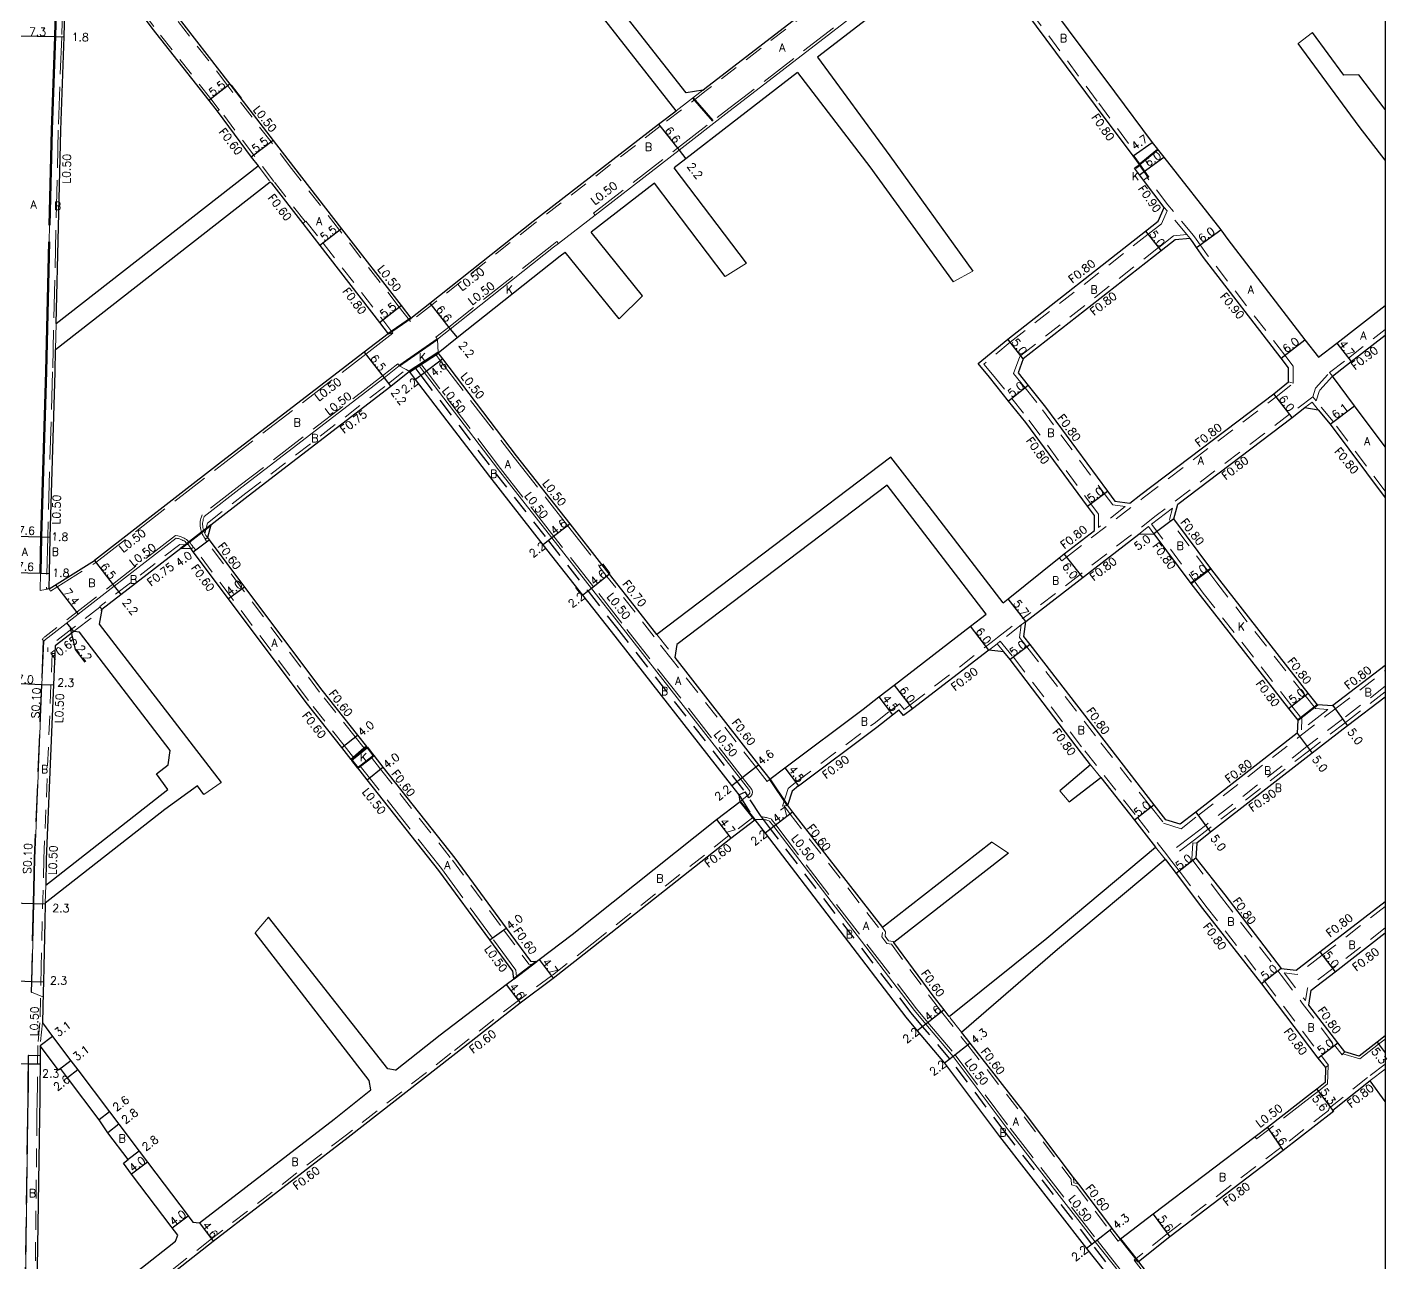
# Model space of a CAD drawing. Header units: metres. Extents: x -11200 to -10400, y -111600 to -111000.
# Drawn here: x -10671.6 to -10399.7, y -111387.7 to -111140.6 of the extents above; entities that cross this region are included whole.
import ezdxf

# ---------------------------------------------------------------- set-up
doc = ezdxf.new("R2010")
doc.units = ezdxf.units.M
doc.header["$LTSCALE"] = 2.5
for name, pattern in [('22320', [2.5, 1.5, -1]), ('22330', [4, 3, -1]), ('51070', [2.5, 1.5, -1])]:
    doc.linetypes.add(name, pattern=pattern)
for name, color, linetype, lineweight in [('2101000', 177, 'Continuous', 30), ('2102000', 191, 'Continuous', 30), ('2102001', 191, 'Continuous', 9), ('2203000', 5, 'Continuous', 50), ('2213000', 6, 'Continuous', 9), ('2227000', 3, 'Continuous', 50), ('2232000', 4, '22320', 9), ('2233000', 62, '22330', 9), ('6165200', 3, 'Continuous', 30), ('9201100', 215, 'Continuous', 30), ('9202200', 155, 'Continuous', 60), ('9203500', 155, 'Continuous', 30)]:
    doc.layers.add(name, color=color, linetype=linetype, lineweight=lineweight)
for name, color, linetype in [('2233300', 63, '22330'), ('5107000', 24, '51070'), ('9201500', 222, 'Continuous'), ('9201600', 215, 'Continuous'), ('9202100', 82, 'Continuous'), ('9301100', 77, 'Continuous'), ('999', 7, 'Continuous')]:
    doc.layers.add(name, color=color, linetype=linetype)
doc.styles.add('Dm_Anotation', font='txt.shx', dxfattribs={"bigfont": 'pscdm.shx'})

msp = doc.modelspace()

# ---------------------------------------------------------------- linework, layer by layer
at = {"layer": '2101000'}
for points in [[(-10536.49, -111153.17), (-10536.09, -111152.87), (-10500.38, -111125.31), (-10492.42, -111119.13), (-10488.81, -111116.32), (-10490.38, -111114.27), (-10496.2, -111106.41), (-10505.73, -111094.02), (-10510.69, -111087.57), (-10520.31, -111074.76), (-10521.36, -111073.53), (-10523.85, -111070.21), (-10535.19, -111055.81), (-10539.47, -111050.53), (-10554.75, -111030.84), (-10555.65, -111029.67), (-10557.99, -111029.17), (-10560.34, -111030.4), (-10588.5, -111044.85), (-10589.24, -111045.26)], [(-10421.92, -111076.3), (-10435.5, -111086.65), (-10457.4, -111103.04), (-10474.16, -111116.08), (-10479.43, -111120.18), (-10476.98, -111123.32), (-10467.91, -111134.94), (-10454.13, -111153.49), (-10446.6, -111163.61), (-10444.26, -111166.59), (-10432.86, -111181.13), (-10431.5, -111183.04), (-10416.04, -111203.08), (-10413.35, -111206.57), (-10409.7, -111203.74), (-10400, -111196.2)], [(-10663.71, -111108.63), (-10656.34, -111118.53), (-10642.29, -111137.41), (-10631.05, -111151.98), (-10622.4, -111163.21), (-10618.31, -111168.51), (-10608.7, -111180.88), (-10596.77, -111196.24), (-10594.83, -111198.74), (-10591.06, -111195.76), (-10570.37, -111179.38), (-10545.32, -111160), (-10541.78, -111157.27)], [(-10663.52, -111118.09), (-10660.76, -111121.81), (-10646.65, -111140.76), (-10635.25, -111155.22), (-10633.61, -111157.4), (-10626.75, -111166.56), (-10625.4, -111168.32)], [(-10665.77, -111199.86), (-10664.85, -111161.2), (-10664.17, -111142.49), (-10663.69, -111124.53)], [(-10494.78, -111132.11), (-10513.51, -111146.56)], [(-10476.42, -111255.67), (-10475.37, -111254.9), (-10465.18, -111246.69), (-10464.21, -111245.91), (-10458.15, -111241.22), (-10458.16, -111238.22), (-10459.54, -111236.34), (-10471.89, -111219.63), (-10475.32, -111215.33), (-10479.12, -111210.56), (-10481.41, -111207.82), (-10475.48, -111202.95), (-10447.92, -111181.35), (-10445.41, -111179.39), (-10444.21, -111176.64), (-10448.34, -111171.14), (-10449.11, -111170.12), (-10450.11, -111168.79), (-10449.14, -111168.04), (-10450.43, -111166.33), (-10457.93, -111156.26), (-10471.65, -111137.79)], [(-10517.52, -111149.65), (-10530.71, -111159.83), (-10539.86, -111166.9), (-10542.16, -111168.68)], [(-10622.95, -111171.49), (-10622.73, -111171.78), (-10616.48, -111179.83), (-10613.04, -111184.25), (-10601.11, -111199.61), (-10599.36, -111201.87), (-10604.17, -111205.56), (-10632.71, -111227.48), (-10658.13, -111247.21)], [(-10546.12, -111171.74), (-10558.81, -111181.56)], [(-10545.64, -111262.03), (-10549.47, -111257.13), (-10555.1, -111249.97), (-10556.63, -111248.01), (-10563.02, -111239.86), (-10573.7, -111226.26), (-10588.48, -111206.89), (-10589.41, -111205.67), (-10585.59, -111202.65), (-10564.98, -111186.33), (-10563.99, -111185.57)], [(-10400, -111224.52), (-10406.15, -111216.28), (-10410.57, -111210.36), (-10406.82, -111207.45), (-10400, -111202.15)], [(-10667.13, -111249.82), (-10666.97, -111242.55), (-10665.99, -111209.53), (-10665.89, -111205.03)], [(-10441.5, -111235.98), (-10418.63, -111218.61), (-10416.04, -111216.65), (-10413.38, -111217.07), (-10411.04, -111219.93), (-10400, -111234.72)], [(-10400, -111268.22), (-10410.45, -111276.23), (-10410.55, -111276.31), (-10413.54, -111276.07), (-10415.38, -111273.72), (-10433.06, -111251.18), (-10434.85, -111248.8), (-10442.28, -111238.88), (-10441.5, -111235.98)], [(-10597.94, -111349.16), (-10589, -111342.04), (-10575.77, -111331.99), (-10574.27, -111330.85), (-10574.43, -111329.36), (-10579.03, -111323.09), (-10589.23, -111309.19), (-10603.57, -111291.05), (-10605.43, -111288.69), (-10606.67, -111287.12), (-10606.77, -111287), (-10608.66, -111284.62), (-10615.79, -111275.6), (-10631.28, -111254.92), (-10638.36, -111245.48), (-10638.8, -111244.91), (-10640.82, -111244.79), (-10656.61, -111257.04)], [(-10667.19, -111252.91), (-10658.13, -111247.21)], [(-10667.19, -111252.91), (-10667.13, -111249.82)], [(-10542.03, -111266.65), (-10525.31, -111288.05), (-10523.04, -111290.96), (-10520.03, -111288.69), (-10504.41, -111276.94), (-10501.26, -111274.51), (-10498.18, -111272.13), (-10482.94, -111260.37), (-10479.78, -111257.93)], [(-10662.26, -111261.43), (-10665.99, -111264.31)], [(-10665.99, -111264.31), (-10666.31, -111272.1), (-10667.75, -111306.92), (-10667.87, -111312.13)], [(-10458.91, -111288.05), (-10460.71, -111285.78), (-10474.98, -111267.05), (-10476.29, -111265.47), (-10479.27, -111265.12), (-10494.51, -111276.88), (-10496.32, -111278.24), (-10497.25, -111277.1)], [(-10400, -111274.52), (-10407.52, -111280.28), (-10414.61, -111285.77), (-10434.91, -111301.57), (-10437.7, -111303.72), (-10437.86, -111306.72), (-10432.1, -111314.11), (-10420.79, -111328.8), (-10417.81, -111329.16), (-10413.07, -111325.49), (-10400, -111315.38)], [(-10517.32, -111292.29), (-10501.68, -111280.52), (-10498.51, -111278.07), (-10497.25, -111277.1)], [(-10456.88, -111290.62), (-10450.11, -111299.16), (-10445.91, -111304.53)], [(-10517.32, -111292.29), (-10518.61, -111293.33), (-10519.54, -111296.18), (-10518.53, -111297.56), (-10500.56, -111320.6)], [(-10531.71, -111546.26), (-10541.3, -111533.8), (-10555.11, -111515.85), (-10577.74, -111486.09), (-10582.93, -111479.42), (-10605.75, -111450.57), (-10648.79, -111394.68), (-10634.35, -111383.34), (-10607.35, -111362.53), (-10586.45, -111346.22), (-10572.99, -111335.66), (-10566.36, -111330.74), (-10558.3, -111324.41), (-10530.86, -111302.72), (-10526.07, -111299.07), (-10524.01, -111301.75), (-10495.86, -111338.53), (-10493.57, -111341.29), (-10488.13, -111347.74), (-10477.13, -111362.4), (-10459.71, -111384.8), (-10453.07, -111393.22), (-10445.96, -111402.22)], [(-10444.02, -111306.96), (-10443.76, -111307.29), (-10441.81, -111309.79), (-10436.51, -111316.8), (-10424.75, -111331.85), (-10413.46, -111346.72), (-10411.95, -111348.63), (-10412.01, -111351.63), (-10413.67, -111352.92), (-10414.75, -111353.76), (-10423.54, -111360.6), (-10426.01, -111362.48), (-10446.38, -111377.96), (-10452.91, -111382.93), (-10454.61, -111380.77), (-10454.68, -111380.69), (-10461.3, -111371.91), (-10462.31, -111370.58), (-10471.71, -111358.13), (-10483, -111343.74), (-10484.73, -111341.54)], [(-10667.96, -111315.74), (-10668.05, -111319.46), (-10668.26, -111328.49), (-10668.34, -111331.53), (-10668.38, -111333.5), (-10668.53, -111339.7)], [(-10400, -111342.29), (-10401.63, -111343.56), (-10405.18, -111346.32), (-10408.06, -111345.48), (-10409.5, -111343.67), (-10415.27, -111336.12), (-10414.82, -111333.16), (-10410.01, -111329.45), (-10400, -111321.7)], [(-10487.21, -111338.38), (-10488.22, -111337.09), (-10490.43, -111334.27), (-10498.25, -111323.61)], [(-10668.53, -111339.7), (-10666.5, -111342.38)], [(-10666.5, -111342.38), (-10662.83, -111347.24), (-10661.45, -111349.07), (-10655.08, -111357.49), (-10653.23, -111359.95), (-10649.15, -111365.34), (-10647.51, -111367.51), (-10639.4, -111378.24), (-10638.42, -111379.54), (-10637.13, -111379.67), (-10637.13, -111379.68), (-10610.19, -111358.91), (-10602.84, -111353.06)], [(-10651.67, -111390.97), (-10643.52, -111384.62), (-10641.91, -111383.36), (-10641.47, -111382.14), (-10642.14, -111381.25), (-10642.59, -111380.66), (-10642.77, -111380.42), (-10650.71, -111369.92), (-10652.34, -111367.76), (-10651.38, -111367.03), (-10655.46, -111361.64), (-10657.16, -111359.06), (-10663.52, -111350.64), (-10664.9, -111348.81), (-10665.3, -111349.11), (-10668.97, -111344.25), (-10668.98, -111346.2), (-10668.99, -111347.94), (-10669.02, -111352.46), (-10669.05, -111354.84), (-10669.11, -111358.55), (-10669.62, -111392.96)], [(-10403.03, -111351.27), (-10410.5, -111357.17), (-10410.32, -111357.41), (-10410.6, -111357.63), (-10420.39, -111365.23), (-10443.09, -111382.49), (-10449.34, -111387.45), (-10447.97, -111389.19), (-10425.72, -111417.38), (-10416.74, -111429.01), (-10414.88, -111431.41), (-10412.35, -111429.46), (-10411.95, -111429.15), (-10404.96, -111438.3), (-10400.3, -111444.4), (-10400, -111444.79)]]:
    msp.add_lwpolyline(points, dxfattribs=at)
for points in [[(-10451.08, -111235.76), (-10448.87, -111234.05), (-10422.3, -111213.87), (-10419.31, -111211.47), (-10419.31, -111208.67), (-10420.8, -111206.74), (-10436.33, -111186.6), (-10437.75, -111184.61), (-10438.57, -111183.46), (-10439.03, -111182.8), (-10442.02, -111183.08), (-10444.83, -111185.29), (-10472.4, -111206.88), (-10473.41, -111209.71), (-10471.41, -111212.22), (-10467.92, -111216.59), (-10455.52, -111233.37), (-10454.05, -111235.36)], [(-10569.74, -111327.41), (-10569.2, -111327), (-10562.59, -111321.98), (-10533.74, -111299), (-10529.01, -111295.44), (-10529.21, -111294.11), (-10530.67, -111292.24), (-10554.73, -111261.44), (-10560.45, -111254.16), (-10568.37, -111244.06), (-10579.08, -111230.42), (-10593.89, -111211.01), (-10595.09, -111209.44), (-10598.86, -111212.45), (-10627.37, -111234.35), (-10634.86, -111240.17), (-10635.49, -111242.65), (-10635.16, -111243.08), (-10628.08, -111252.53), (-10612.62, -111273.15), (-10605.52, -111282.14), (-10603.73, -111284.4), (-10603.53, -111284.64), (-10602.27, -111286.24), (-10600.43, -111288.56), (-10586.05, -111306.76), (-10575.81, -111320.73), (-10570.94, -111327.36)], [(-10449.28, -111241.95), (-10446.28, -111241.88), (-10438.85, -111251.8), (-10437.03, -111254.22), (-10419.31, -111276.81), (-10417.47, -111279.16), (-10417.58, -111281.75), (-10437.86, -111297.52), (-10440.99, -111299.96), (-10443.85, -111299.05), (-10446.18, -111296.06), (-10456.23, -111283.18), (-10471.02, -111264), (-10472.26, -111262.39), (-10471.88, -111259.41)]]:
    msp.add_lwpolyline(points, close=True, dxfattribs=at)
at = {"layer": '2102000'}
for points in [[(-10536.49, -111153.17), (-10539.82, -111153.68), (-10564.58, -111122.08)], [(-10541.78, -111157.27), (-10567.65, -111124.26)], [(-10400, -111157.03), (-10405.27, -111150.12), (-10408.28, -111150.14), (-10414.51, -111141.65)], [(-10400, -111167.19), (-10405.24, -111160.44), (-10417.43, -111143.83)], [(-10513.51, -111146.56), (-10499.07, -111166.31), (-10482.45, -111189.36)], [(-10517.52, -111149.65), (-10503.03, -111168.47), (-10486.42, -111191.51)], [(-10665.77, -111199.86), (-10625.4, -111168.32)], [(-10527.71, -111187.78), (-10542.16, -111168.68)], [(-10665.89, -111205.03), (-10622.95, -111171.49)], [(-10531.97, -111190.44), (-10546.12, -111171.74)], [(-10548.52, -111194.28), (-10558.81, -111181.56)], [(-10553.2, -111198.92), (-10563.99, -111185.57)], [(-10476.42, -111255.67), (-10491.22, -111236.45), (-10498.87, -111226.57), (-10545.64, -111262.03)], [(-10479.78, -111257.93), (-10494.43, -111238.83), (-10499.61, -111232.15), (-10541.64, -111264.01), (-10542.03, -111266.65)], [(-10656.61, -111257.04), (-10657.19, -111259.96), (-10632.81, -111291.62)], [(-10643.46, -111293.01), (-10645.72, -111289.89), (-10643.36, -111288.09), (-10642.95, -111285.22), (-10661.08, -111261.52), (-10662.26, -111261.43)], [(-10458.91, -111288.05), (-10465.08, -111293.26)], [(-10463.2, -111295.48), (-10456.88, -111290.62)], [(-10667.87, -111312.13), (-10643.46, -111293.01)], [(-10636.24, -111294), (-10637.54, -111292.3), (-10644.02, -111297)], [(-10644.02, -111297), (-10667.96, -111315.74)], [(-10478.67, -111303.53), (-10500.56, -111320.6)], [(-10487.21, -111338.38), (-10467.65, -111322.76), (-10445.91, -111304.53)], [(-10475.36, -111305.74), (-10498.25, -111323.61)], [(-10484.73, -111341.54), (-10465.51, -111324.97), (-10444.02, -111306.96)], [(-10597.94, -111349.16), (-10599.47, -111348.84), (-10623.32, -111318.57)], [(-10602.84, -111353.06), (-10603.2, -111351.22), (-10626, -111321.69)], [(-10400, -111355.39), (-10403.03, -111351.27)]]:
    msp.add_lwpolyline(points, dxfattribs=at)
at = {"layer": '2102001'}
for points in [[(-10414.51, -111141.65), (-10417.43, -111143.83)], [(-10531.97, -111190.44), (-10527.71, -111187.78)], [(-10486.42, -111191.51), (-10482.45, -111189.36)], [(-10553.2, -111198.92), (-10548.52, -111194.28)], [(-10636.24, -111294), (-10632.81, -111291.62)], [(-10463.2, -111295.48), (-10465.08, -111293.26)], [(-10475.36, -111305.74), (-10478.67, -111303.53)], [(-10626, -111321.69), (-10623.32, -111318.57)]]:
    msp.add_lwpolyline(points, dxfattribs=at)
at = {"layer": '2203000'}
for points in [[(-10603.53, -111284.64), (-10602.29, -111286.21)], [(-10606.67, -111287.12), (-10605.43, -111288.69)]]:
    msp.add_lwpolyline(points, dxfattribs=at)
at = {"layer": '2213000'}
for points in [[(-10589.41, -111205.67), (-10589.54, -111202.97), (-10586.96, -111200.93), (-10566.33, -111184.59), (-10565.34, -111183.83), (-10558, -111178.16), (-10541.21, -111165.16), (-10531.83, -111157.91), (-10496.25, -111130.47)], [(-10667.1, -111180.17), (-10667.18, -111183.51)], [(-10529.01, -111295.44), (-10527.25, -111294.01), (-10527.08, -111293.77), (-10527.05, -111293.5), (-10527.12, -111293.21), (-10528.94, -111290.89), (-10553.04, -111260.04), (-10558.71, -111252.81), (-10566.64, -111242.7), (-10577.32, -111229.1), (-10592.14, -111209.68), (-10593.34, -111208.1), (-10594.06, -111208.65), (-10595.09, -111209.44), (-10595.8, -111209.04), (-10597.17, -111208.28), (-10600.2, -111210.71), (-10628.67, -111232.57), (-10636.16, -111238.39), (-10636.26, -111238.66), (-10636.35, -111238.93), (-10636.41, -111239.21), (-10636.45, -111239.49), (-10636.48, -111239.77), (-10636.48, -111240.05), (-10636.46, -111240.34), (-10636.43, -111240.62), (-10636.38, -111240.9), (-10636.3, -111241.17), (-10636.21, -111241.44), (-10636.05, -111241.8), (-10635.97, -111241.95), (-10635.83, -111242.2), (-10635.66, -111242.43), (-10635.49, -111242.65)], [(-10638.8, -111244.91), (-10638.91, -111244.69), (-10639.03, -111244.49), (-10639.17, -111244.29), (-10639.3, -111244.12), (-10639.47, -111243.92), (-10639.64, -111243.76), (-10639.83, -111243.6), (-10640.01, -111243.45), (-10640.21, -111243.32), (-10640.42, -111243.19), (-10640.63, -111243.09), (-10640.85, -111242.99), (-10641.08, -111242.91), (-10641.31, -111242.84), (-10641.54, -111242.79), (-10641.78, -111242.75), (-10654.15, -111252.34), (-10667.4, -111262.63)], [(-10668.93, -111249.77), (-10669, -111253.22)], [(-10668.25, -111263.34), (-10668.61, -111272), (-10670.05, -111306.84), (-10670.19, -111312.83), (-10670.26, -111315.79), (-10670.64, -111331.48), (-10670.69, -111333.57), (-10668.41, -111334.49)], [(-10667.4, -111262.63), (-10667.51, -111262.71), (-10667.62, -111262.79), (-10667.73, -111262.88), (-10667.83, -111262.96), (-10667.93, -111263.05), (-10668.04, -111263.14), (-10668.14, -111263.23), (-10668.24, -111263.32), (-10668.25, -111263.34)], [(-10451.34, -111391.85), (-10457.99, -111383.44), (-10475.4, -111361.04), (-10486.4, -111346.38), (-10491.84, -111339.93), (-10494.12, -111337.19), (-10522.26, -111300.41), (-10523.1, -111299.32), (-10523.28, -111299.26), (-10523.46, -111299.2), (-10523.64, -111299.15), (-10523.82, -111299.11), (-10524.01, -111299.07), (-10524.19, -111299.04), (-10524.38, -111299.02), (-10524.57, -111299), (-10524.75, -111298.98), (-10524.94, -111298.98), (-10525.13, -111298.98), (-10525.32, -111298.98), (-10525.51, -111299), (-10525.69, -111299.01), (-10525.88, -111299.04), (-10526.07, -111299.07)], [(-10671.92, -111392.89), (-10671.41, -111358.52), (-10671.35, -111354.8), (-10671.32, -111352.44), (-10671.29, -111347.93), (-10671.28, -111346.19), (-10668.98, -111346.2)]]:
    msp.add_lwpolyline(points, dxfattribs=at)
at = {"layer": '2213000', "flags": 128}
msp.add_lwpolyline([(-10667.19, -111252.91), (-10669, -111253.22)], dxfattribs=at)
at = {"layer": '2227000'}
for points in [[(-10665.49, -111124.52), (-10665.97, -111142.46), (-10666.65, -111161.12), (-10667.1, -111180.17)], [(-10667.18, -111183.51), (-10667.79, -111209.44), (-10668.77, -111242.51), (-10668.93, -111249.77)]]:
    msp.add_lwpolyline(points, dxfattribs=at)
at = {"layer": '2232000'}
for points in [[(-10633.21, -111157.1), (-10634.85, -111154.91), (-10646.25, -111140.46), (-10660.35, -111121.51), (-10663.12, -111117.79)], [(-10483.15, -111123.06), (-10482.51, -111122.57), (-10480.07, -111125.69), (-10471.01, -111137.3), (-10457.28, -111155.79), (-10449.78, -111165.87), (-10450.43, -111166.33)], [(-10500.07, -111125.71), (-10535.79, -111153.26), (-10545.01, -111160.4), (-10570.06, -111179.77), (-10590.75, -111196.15), (-10594.91, -111199.44), (-10597.16, -111196.54), (-10609.09, -111181.19), (-10618.7, -111168.82), (-10622.79, -111163.51), (-10631.45, -111152.28), (-10642.69, -111137.72)], [(-10616, -111179.46), (-10622.25, -111171.41), (-10626.27, -111166.2), (-10633.13, -111157.04), (-10633.21, -111157.1), (-10633.61, -111157.4)], [(-10625.4, -111168.32), (-10622.95, -111171.49)], [(-10465.18, -111246.69), (-10464.68, -111247.31), (-10463.72, -111246.53), (-10448.38, -111234.68), (-10421.81, -111214.5), (-10418.41, -111211.77), (-10418.41, -111208.36), (-10420.08, -111206.19), (-10435.61, -111186.07), (-10437.01, -111184.09), (-10437.83, -111182.94), (-10438.32, -111182.25), (-10443.5, -111176.08), (-10447.6, -111170.64), (-10448.34, -111171.14)], [(-10443.63, -111177.32), (-10444.76, -111179.89), (-10447.43, -111181.98), (-10474.98, -111203.57), (-10480.28, -111207.93), (-10478.5, -111210.05), (-10474.69, -111214.83), (-10471.25, -111219.15), (-10458.9, -111235.87), (-10457.36, -111237.95), (-10457.35, -111240.6)], [(-10439.03, -111182.8), (-10439.66, -111182.06), (-10443.63, -111177.32), (-10444.21, -111176.64)], [(-10616.48, -111179.83), (-10616, -111179.46), (-10615.84, -111179.34), (-10612.41, -111183.76), (-10600.48, -111199.12), (-10598.42, -111201.78), (-10599.36, -111201.87)], [(-10439.66, -111182.06), (-10442.33, -111182.31), (-10445.33, -111184.66), (-10473.07, -111206.4), (-10474.31, -111209.86), (-10472.03, -111212.71), (-10468.56, -111217.08), (-10456.17, -111233.85), (-10454.5, -111236.11), (-10451.97, -111236.45)], [(-10414.49, -111214.47), (-10413.96, -111212.79), (-10411.12, -111209.65), (-10407.37, -111206.74), (-10400, -111201.01)], [(-10603.73, -111284.4), (-10604.2, -111284.77), (-10605.99, -111282.51), (-10613.09, -111273.52), (-10628.56, -111252.89), (-10635.64, -111243.44), (-10635.97, -111243.01), (-10635.89, -111242.95), (-10635.49, -111242.65), (-10635.66, -111242.43), (-10635.83, -111242.2), (-10635.97, -111241.95), (-10636.05, -111241.8), (-10635.53, -111239.73), (-10627.83, -111233.76), (-10599.32, -111211.86), (-10595.8, -111209.04), (-10595.09, -111209.44)], [(-10411.12, -111209.65), (-10410.57, -111210.36), (-10413.16, -111213.25), (-10413.81, -111215.3)], [(-10419.31, -111211.47), (-10418.41, -111211.77)], [(-10400, -111233.38), (-10410.41, -111219.44), (-10413.81, -111215.3), (-10414.49, -111214.47), (-10419.11, -111217.97), (-10445.79, -111238.24), (-10460.99, -111249.99), (-10472.37, -111258.78)], [(-10413.38, -111217.07), (-10414.62, -111215.57), (-10416.04, -111216.65)], [(-10451.97, -111236.45), (-10457.35, -111240.6)], [(-10442.54, -111236.77), (-10445.31, -111238.88), (-10446.71, -111239.96)], [(-10411.5, -111277.03), (-10413.96, -111276.84), (-10416.01, -111274.22), (-10433.7, -111251.67), (-10435.49, -111249.28), (-10443.15, -111239.05), (-10442.54, -111236.77)], [(-10447.35, -111240.45), (-10449.28, -111241.95)], [(-10447.35, -111240.45), (-10446.28, -111241.88)], [(-10446.71, -111239.96), (-10438.21, -111251.32), (-10436.4, -111253.74), (-10418.68, -111276.32), (-10416.66, -111278.89), (-10416.75, -111281.11)], [(-10606.77, -111287), (-10606.3, -111286.63), (-10608.18, -111284.24), (-10615.31, -111275.23), (-10630.8, -111254.56), (-10637.88, -111245.12), (-10638.29, -111244.58), (-10638.37, -111244.64), (-10638.8, -111244.91), (-10638.91, -111244.69), (-10639.03, -111244.49), (-10639.17, -111244.29), (-10639.3, -111244.12), (-10641.05, -111244.02), (-10657.07, -111256.44)], [(-10523.04, -111290.96), (-10523.6, -111291.39), (-10525.92, -111288.41), (-10542.59, -111267.08), (-10546.19, -111262.46), (-10550.02, -111257.56), (-10555.65, -111250.4), (-10557.18, -111248.44), (-10557.1, -111248.38), (-10556.63, -111248.01)], [(-10657.01, -111256.52), (-10662.16, -111260.53), (-10662.66, -111260.91), (-10667.45, -111264.62), (-10667.47, -111265.46)], [(-10662.26, -111261.43), (-10661.76, -111261.04), (-10656.61, -111257.04)], [(-10497.11, -111275.86), (-10496.17, -111277.01), (-10495.06, -111276.17), (-10478.78, -111263.61), (-10478.18, -111263.14), (-10477.55, -111262.65), (-10472.43, -111258.7), (-10472.37, -111258.78), (-10471.88, -111259.41), (-10472.78, -111260.11), (-10477, -111263.37), (-10477.63, -111263.86), (-10478.23, -111264.32), (-10479.27, -111265.12)], [(-10545.64, -111262.03), (-10542.03, -111266.65)], [(-10472.78, -111260.11), (-10473.1, -111262.62), (-10471.65, -111264.49), (-10456.87, -111283.67), (-10446.81, -111296.56), (-10444.32, -111299.74), (-10440.83, -111300.85), (-10437.36, -111298.15), (-10417.09, -111282.38), (-10411.94, -111278.38), (-10410.06, -111276.94), (-10400, -111269.23)], [(-10477.63, -111263.86), (-10476.29, -111265.47)], [(-10477, -111263.37), (-10474.35, -111266.56), (-10460.08, -111285.29), (-10449.48, -111298.66), (-10443.67, -111306.1), (-10443.12, -111306.81), (-10441.17, -111309.3), (-10435.87, -111316.32), (-10424.11, -111331.36), (-10412.83, -111346.23), (-10411.32, -111348.13), (-10411.44, -111348.22), (-10411.95, -111348.63)], [(-10666.05, -111265.82), (-10666.55, -111265.8), (-10666.81, -111272.07), (-10668.25, -111306.9), (-10668.55, -111319.45), (-10668.76, -111328.47), (-10669.03, -111339.67)], [(-10400, -111272.37), (-10408.56, -111278.94), (-10415.65, -111284.43), (-10435.96, -111300.22), (-10438.72, -111302.36), (-10443.67, -111306.1)], [(-10400, -111273.51), (-10408.01, -111279.65), (-10415.1, -111285.14), (-10435.4, -111300.93), (-10438.17, -111303.07), (-10443.12, -111306.81)], [(-10519.54, -111296.18), (-10520.2, -111296.29), (-10520.53, -111296.34), (-10519.38, -111292.8), (-10517.88, -111291.58), (-10502.22, -111279.8), (-10499.06, -111277.36), (-10497.11, -111275.86)], [(-10411.5, -111277.03), (-10412.43, -111277.75), (-10416.75, -111281.11)], [(-10602.27, -111286.24), (-10602.74, -111286.61), (-10600.91, -111288.94), (-10586.53, -111307.12), (-10576.29, -111321.08), (-10571.25, -111327.95), (-10570.49, -111327.98), (-10569.74, -111327.41)], [(-10458.91, -111288.05), (-10456.88, -111290.62)], [(-10520.2, -111296.29), (-10519.01, -111297.92), (-10500.53, -111321.62), (-10500.63, -111322.48), (-10499.67, -111323.8), (-10498.73, -111323.97), (-10490.91, -111334.64), (-10488.7, -111337.46), (-10483.48, -111344.11), (-10472.19, -111358.5), (-10462.79, -111370.94), (-10462.72, -111372.09), (-10461.74, -111372.32), (-10455.16, -111381.05), (-10455.09, -111381.14), (-10453.38, -111383.3), (-10452.91, -111382.93)], [(-10526.07, -111299.07), (-10526.43, -111298.59), (-10531.23, -111302.24), (-10558.67, -111323.94), (-10566.72, -111330.27), (-10573.35, -111335.18), (-10586.82, -111345.75), (-10607.72, -111362.06), (-10634.72, -111382.87), (-10649.13, -111394.19), (-10652.44, -111396.5), (-10652.37, -111396.58), (-10652.07, -111396.98), (-10651.41, -111396.52), (-10649.18, -111394.98), (-10648.79, -111394.68)], [(-10445.91, -111304.53), (-10444.02, -111306.96)], [(-10437.7, -111303.72), (-10438.5, -111303.68), (-10438.68, -111306.97), (-10432.73, -111314.59), (-10421.38, -111329.34), (-10420.83, -111330.16), (-10416.58, -111335.73), (-10410.13, -111344.17), (-10408.64, -111346.04), (-10408.47, -111345.88), (-10408.06, -111345.48)], [(-10667.87, -111312.13), (-10667.96, -111315.74)], [(-10400, -111316.39), (-10412.58, -111326.13), (-10417.58, -111330), (-10420.2, -111329.68)], [(-10498.25, -111323.61), (-10498.39, -111323.43), (-10499.33, -111323.26), (-10500.01, -111322.32), (-10499.9, -111321.46), (-10500.56, -111320.6)], [(-10400, -111320.69), (-10410.5, -111328.82), (-10415.57, -111332.72), (-10415.94, -111335.24)], [(-10420.2, -111329.68), (-10415.94, -111335.24)], [(-10669.03, -111339.67), (-10669.47, -111344.23)], [(-10668.53, -111339.7), (-10668.97, -111344.25)], [(-10484.73, -111341.54), (-10487.21, -111338.38)], [(-10669.47, -111344.23), (-10669.52, -111352.46), (-10669.55, -111354.83), (-10669.61, -111358.54), (-10670, -111392.77), (-10670.43, -111403.39), (-10670.47, -111404.98), (-10670.32, -111405.07), (-10670.15, -111405.15), (-10669.98, -111405.22)], [(-10400, -111347.97), (-10403.52, -111350.63), (-10411.22, -111356.72), (-10411.32, -111357.17), (-10420.88, -111364.6), (-10443.58, -111381.86), (-10450.23, -111387.13), (-10449.34, -111387.45)], [(-10400, -111348.97), (-10403.03, -111351.27)], [(-10410.5, -111357.17), (-10410.6, -111357.63)], [(-10461.3, -111371.91), (-10462.24, -111371.69), (-10462.31, -111370.58)]]:
    msp.add_lwpolyline(points, dxfattribs=at)
at = {"layer": '2232000', "flags": 128}
msp.add_lwpolyline([(-10656.61, -111257.04), (-10657.07, -111256.44)], dxfattribs=at)
at = {"layer": '2233000'}
for points in [[(-10558, -111178.16), (-10558.31, -111177.76), (-10541.51, -111164.77), (-10532.13, -111157.52), (-10496.56, -111130.07), (-10488.68, -111123.94), (-10485.58, -111121.53), (-10485.27, -111121.93)], [(-10664.19, -111124.53), (-10664.67, -111142.48), (-10665.35, -111161.18), (-10666.49, -111209.52), (-10667.47, -111242.54), (-10667.69, -111252.9)], [(-10536.49, -111153.17), (-10541.78, -111157.27)], [(-10565.34, -111183.83), (-10565.64, -111183.43), (-10566.63, -111184.2), (-10587.27, -111200.54), (-10589.85, -111202.58), (-10589.54, -111202.97)], [(-10665.77, -111199.86), (-10665.89, -111205.03)], [(-10657.84, -111247.62), (-10632.4, -111227.88), (-10603.87, -111205.96), (-10598.42, -111201.78)], [(-10527.25, -111294.65), (-10526.89, -111294.36), (-10526.6, -111293.95), (-10526.54, -111293.47), (-10526.66, -111292.99), (-10528.57, -111290.54), (-10552.64, -111259.73), (-10558.32, -111252.5), (-10566.25, -111242.39), (-10576.92, -111228.8), (-10591.74, -111209.37), (-10592.94, -111207.8), (-10593.34, -111208.1)], [(-10589.41, -111205.67), (-10589.88, -111206.04), (-10588.96, -111207.25), (-10574.17, -111226.63), (-10563.5, -111240.23), (-10557.1, -111248.38)], [(-10597.17, -111208.28), (-10597.48, -111207.89), (-10600.51, -111210.32), (-10628.97, -111232.18), (-10636.58, -111238.08), (-10636.74, -111238.5), (-10636.83, -111238.8), (-10636.9, -111239.11), (-10636.95, -111239.43), (-10636.98, -111239.74), (-10636.98, -111240.06), (-10636.96, -111240.38), (-10636.92, -111240.7), (-10636.86, -111241.01), (-10636.78, -111241.32), (-10636.68, -111241.62), (-10636.55, -111241.91), (-10636.41, -111242.19), (-10636.25, -111242.47), (-10636.06, -111242.73), (-10635.89, -111242.95)], [(-10638.37, -111244.64), (-10638.47, -111244.45), (-10638.61, -111244.22), (-10638.76, -111243.99), (-10638.93, -111243.78), (-10639.11, -111243.58), (-10639.3, -111243.39), (-10639.51, -111243.21), (-10639.72, -111243.05), (-10639.95, -111242.89), (-10640.18, -111242.76), (-10640.42, -111242.63), (-10640.67, -111242.53), (-10640.92, -111242.43), (-10641.18, -111242.36), (-10641.44, -111242.3), (-10641.91, -111242.22), (-10668.05, -111262.5), (-10668.15, -111262.58), (-10668.26, -111262.67), (-10668.37, -111262.77), (-10668.47, -111262.86), (-10668.58, -111262.96), (-10668.6, -111262.98)], [(-10667.19, -111252.91), (-10666.93, -111253.33), (-10657.84, -111247.62)], [(-10574.27, -111330.85), (-10573.71, -111330.49), (-10573.85, -111329.14), (-10578.55, -111322.74), (-10588.75, -111308.82), (-10603.1, -111290.67), (-10604.96, -111288.32), (-10605.43, -111288.69)], [(-10524.75, -111298.48), (-10524.73, -111298.49), (-10524.52, -111298.5), (-10524.32, -111298.52), (-10524.12, -111298.55), (-10523.92, -111298.58), (-10523.72, -111298.62), (-10523.52, -111298.67), (-10523.32, -111298.72), (-10523.12, -111298.78), (-10522.8, -111298.9), (-10522.7, -111299.02), (-10521.87, -111300.11), (-10493.73, -111336.88), (-10491.46, -111339.61), (-10486.01, -111346.07), (-10475.01, -111360.73), (-10457.62, -111383.1), (-10450.95, -111391.54)], [(-10400, -111342.92), (-10401.33, -111343.95), (-10405.07, -111346.87), (-10408.47, -111345.88)], [(-10411.44, -111348.22), (-10411.51, -111351.87), (-10413.37, -111353.32), (-10414.44, -111354.16), (-10423.24, -111361), (-10425.71, -111362.88), (-10426.01, -111362.48)], [(-10450.23, -111387.13), (-10448.36, -111389.5), (-10426.11, -111417.69), (-10417.13, -111429.32), (-10415.26, -111431.74), (-10410.02, -111437.4), (-10407.52, -111440.39), (-10403.27, -111445.72), (-10400, -111450.02)]]:
    msp.add_lwpolyline(points, dxfattribs=at)
at = {"layer": '2233000', "flags": 128}
for points in [[(-10667.19, -111252.91), (-10667.69, -111252.9)], [(-10668.25, -111263.34), (-10668.6, -111262.98)]]:
    msp.add_lwpolyline(points, dxfattribs=at)
at = {"layer": '2233300'}
for points in [[(-10668.35, -111263.24), (-10668.71, -111272), (-10670.15, -111306.84), (-10670.29, -111312.83), (-10670.36, -111315.79), (-10670.74, -111331.48), (-10670.79, -111333.56), (-10670.69, -111333.57)], [(-10671.28, -111346.19), (-10671.38, -111346.19), (-10671.42, -111352.44), (-10671.45, -111354.8), (-10671.51, -111358.51), (-10672.02, -111392.89), (-10672.3, -111402.57)]]:
    msp.add_lwpolyline(points, dxfattribs=at)
at = {"layer": '5107000'}
for points in [[(-10595.09, -111209.44), (-10594.06, -111208.65), (-10592.85, -111210.22), (-10578.05, -111229.63), (-10567.35, -111243.26), (-10559.42, -111253.36), (-10553.71, -111260.64), (-10527.97, -111293.58)], [(-10400, -111459.09), (-10405.66, -111451.88), (-10411.68, -111443.67), (-10415.4, -111439.07), (-10420.69, -111432.07), (-10429.76, -111420.49), (-10438.2, -111409.79), (-10444.87, -111401.35), (-10451.97, -111392.35), (-10458.64, -111383.9), (-10476.03, -111361.54), (-10487.04, -111346.86), (-10492.5, -111340.39), (-10494.77, -111337.66), (-10522.9, -111300.9), (-10524.75, -111298.48), (-10524.95, -111298.22), (-10527.25, -111294.65), (-10527.95, -111293.57), (-10527.97, -111293.58), (-10529.21, -111294.11), (-10529.03, -111294.34), (-10526.43, -111298.59), (-10526.07, -111299.07)]]:
    msp.add_lwpolyline(points, dxfattribs=at)
at = {"layer": '6165200'}
for points in [[(-10628.74, -111154.74), (-10630.74, -111152.14)], [(-10449.86, -111168.78), (-10448.93, -111168.07), (-10450.2, -111166.39)], [(-10556.53, -111247.89), (-10555.04, -111249.79)], [(-10560.91, -111253.82), (-10561.84, -111252.63)]]:
    msp.add_lwpolyline(points, dxfattribs=at)
at = {"layer": '9201100'}
for points in [[(-10673.27, -111142.31), (-10665.97, -111142.46)], [(-10665.97, -111142.46), (-10664.17, -111142.49)], [(-10631.05, -111151.98), (-10635.25, -111155.22)], [(-10545.32, -111160), (-10541.21, -111165.16)], [(-10622.4, -111163.21), (-10626.75, -111166.56)], [(-10450.43, -111166.33), (-10446.6, -111163.61)], [(-10541.21, -111165.16), (-10539.86, -111166.9)], [(-10449.11, -111170.12), (-10444.26, -111166.59)], [(-10608.7, -111180.88), (-10613.04, -111184.25)], [(-10447.92, -111181.35), (-10444.83, -111185.29)], [(-10437.75, -111184.61), (-10432.86, -111181.13)], [(-10601.11, -111199.61), (-10596.77, -111196.24)], [(-10591.06, -111195.76), (-10586.96, -111200.93)], [(-10586.96, -111200.93), (-10585.59, -111202.65)], [(-10472.4, -111206.88), (-10475.48, -111202.95)], [(-10420.8, -111206.74), (-10416.04, -111203.08)], [(-10409.7, -111203.74), (-10406.82, -111207.45)], [(-10604.17, -111205.56), (-10600.2, -111210.71)], [(-10588.48, -111206.89), (-10592.14, -111209.68)], [(-10592.14, -111209.68), (-10593.89, -111211.01)], [(-10600.2, -111210.71), (-10598.86, -111212.45)], [(-10471.41, -111212.22), (-10475.32, -111215.33)], [(-10418.63, -111218.61), (-10422.3, -111213.87)], [(-10411.04, -111219.93), (-10406.15, -111216.28)], [(-10459.54, -111236.34), (-10455.52, -111233.37)], [(-10563.02, -111239.86), (-10566.64, -111242.7)], [(-10442.28, -111238.88), (-10446.28, -111241.88)], [(-10676.37, -111242.31), (-10668.77, -111242.51)], [(-10668.77, -111242.51), (-10666.97, -111242.55)], [(-10638.36, -111245.48), (-10635.16, -111243.08)], [(-10566.64, -111242.7), (-10568.37, -111244.06)], [(-10658.13, -111247.21), (-10654.15, -111252.34)], [(-10460.5, -111250.62), (-10464.21, -111245.91)], [(-10676.52, -111249.57), (-10668.93, -111249.77)], [(-10668.93, -111249.77), (-10667.13, -111249.82)], [(-10555.1, -111249.97), (-10558.71, -111252.81)], [(-10434.85, -111248.8), (-10438.85, -111251.8)], [(-10654.15, -111252.34), (-10652.8, -111254.08)], [(-10628.08, -111252.53), (-10631.28, -111254.92)], [(-10558.71, -111252.81), (-10560.45, -111254.16)], [(-10471.88, -111259.41), (-10475.37, -111254.9)], [(-10479.27, -111265.12), (-10482.94, -111260.37)], [(-10471.02, -111264), (-10474.98, -111267.05)], [(-10675.6, -111271.71), (-10668.61, -111272)], [(-10668.61, -111272), (-10666.31, -111272.1)], [(-10498.18, -111272.13), (-10494.51, -111276.88)], [(-10419.31, -111276.81), (-10415.38, -111273.72)], [(-10410.45, -111276.23), (-10407.52, -111280.28)], [(-10608.66, -111284.62), (-10605.52, -111282.14)], [(-10417.58, -111281.75), (-10414.61, -111285.77)], [(-10603.57, -111291.05), (-10600.43, -111288.56)], [(-10528.94, -111290.89), (-10525.31, -111288.05)], [(-10520.03, -111288.69), (-10517.32, -111292.29)], [(-10530.67, -111292.24), (-10528.94, -111290.89)], [(-10446.18, -111296.06), (-10450.11, -111299.16)], [(-10437.86, -111297.52), (-10434.91, -111301.57)], [(-10533.74, -111299), (-10530.86, -111302.72)], [(-10518.53, -111297.56), (-10522.26, -111300.41)], [(-10522.26, -111300.41), (-10524.01, -111301.75)], [(-10437.86, -111306.72), (-10441.81, -111309.79)], [(-10677.26, -111315.63), (-10670.26, -111315.79)], [(-10670.26, -111315.79), (-10667.96, -111315.85)], [(-10579.03, -111323.09), (-10575.81, -111320.73)], [(-10569.2, -111327), (-10566.36, -111330.74)], [(-10413.07, -111325.49), (-10410.01, -111329.45)], [(-10420.79, -111328.8), (-10424.75, -111331.85)], [(-10670.64, -111331.48), (-10677.63, -111331.12)], [(-10668.34, -111331.53), (-10670.64, -111331.48)], [(-10575.77, -111331.99), (-10572.99, -111335.66)], [(-10488.22, -111337.09), (-10491.84, -111339.93)], [(-10491.84, -111339.93), (-10493.57, -111341.29)], [(-10666.5, -111342.38), (-10668.97, -111344.25)], [(-10483, -111343.74), (-10486.4, -111346.38)], [(-10413.46, -111346.72), (-10409.5, -111343.67)], [(-10401.63, -111343.56), (-10400, -111345.67)], [(-10486.4, -111346.38), (-10488.13, -111347.74)], [(-10671.29, -111347.93), (-10678.29, -111347.89)], [(-10668.99, -111347.94), (-10671.29, -111347.93)], [(-10662.83, -111347.24), (-10665.3, -111349.11)], [(-10661.45, -111349.07), (-10663.52, -111350.64)], [(-10413.67, -111352.92), (-10410.32, -111357.41)], [(-10413.67, -111352.92), (-10410.5, -111357.17)], [(-10655.08, -111357.49), (-10657.16, -111359.06)], [(-10653.23, -111359.95), (-10655.46, -111361.64)], [(-10423.54, -111360.6), (-10420.39, -111365.23)], [(-10649.15, -111365.34), (-10651.38, -111367.03)], [(-10647.51, -111367.51), (-10650.71, -111369.92)], [(-10642.59, -111380.66), (-10639.4, -111378.24)], [(-10446.38, -111377.96), (-10443.09, -111382.49)], [(-10637.13, -111379.67), (-10634.35, -111383.34)], [(-10454.61, -111380.77), (-10457.99, -111383.44)], [(-10457.99, -111383.44), (-10459.71, -111384.8)]]:
    msp.add_lwpolyline(points, dxfattribs=at)
at = {"layer": '9201100', "flags": 128}
for points in [[(-10665.89, -111252.09), (-10661.36, -111257.94)], [(-10662.26, -111261.43), (-10663.61, -111259.69)], [(-10501.26, -111274.51), (-10498.51, -111278.07)]]:
    msp.add_lwpolyline(points, dxfattribs=at)
at = {"layer": '9201600', "flags": 128}
msp.add_lwpolyline([(-10663.04, -111260.43), (-10662, -111265), (-10660.04, -111267.53)], dxfattribs=at)
at = {"layer": '9202200'}
for points in [[(-10538.44, -111154.68), (-10534.46, -111159.31)], [(-10449.16, -111168.02), (-10445.48, -111165.03)], [(-10447.6, -111170.64), (-10447.37, -111170.48), (-10449.14, -111168.04)], [(-10599.36, -111201.87), (-10594.83, -111198.74)], [(-10589.54, -111202.97), (-10597.17, -111208.28)], [(-10595.09, -111209.44), (-10589.41, -111205.67)], [(-10640.82, -111244.79), (-10634.86, -111240.17)], [(-10434.85, -111248.8), (-10438.85, -111251.8)], [(-10417.47, -111279.16), (-10413.54, -111276.07)], [(-10606.77, -111287), (-10606.3, -111286.63), (-10604.2, -111284.77), (-10603.73, -111284.4)], [(-10602.29, -111286.21), (-10602.74, -111286.61), (-10604.96, -111288.32), (-10605.43, -111288.69)], [(-10523.04, -111290.96), (-10519.54, -111296.18)], [(-10529.01, -111295.44), (-10526.07, -111299.07)], [(-10574.27, -111330.85), (-10569.74, -111327.41)], [(-10452.91, -111382.93), (-10449.34, -111387.45)]]:
    msp.add_lwpolyline(points, dxfattribs=at)
at = {"layer": '9301100'}
msp.add_lwpolyline([(-10606.67, -111287.12), (-10603.53, -111284.64), (-10602.29, -111286.21), (-10605.43, -111288.69)], close=True, dxfattribs=at)
at = {"layer": '999'}
msp.add_lwpolyline([(-11200, -111000), (-10400, -111000), (-10400, -111600), (-11200, -111600)], close=True, dxfattribs=at)

# ---------------------------------------------------------------- texts
at = {"layer": '9201500', "style": 'Dm_Anotation'}
for s, rotation, p in [('7.3', 358.8654, (-10671.22, -111142.25)), ('1.8', 358.8727, (-10662.69, -111143.32)), ('5.5', 37.6427, (-10634.48, -111154.5)), ('6.6', 308.5053, (-10544.18, -111161.27)), ('5.5', 37.6422, (-10625.9, -111165.78)), ('4.7', 35.4392, (-10450.04, -111165.25)), ('6.0', 35.4413, (-10447.39, -111168.57)), ('2.2', 307.7181, (-10539.7, -111168.42)), ('5.5', 37.8372, (-10612.19, -111183.47)), ('5.0', 308.0845, (-10447.29, -111182)), ('6.0', 35.4414, (-10436.67, -111183.72)), ('5.5', 37.837, (-10600.27, -111198.83)), ('6.6', 308.3705, (-10589.92, -111197.03)), ('2.2', 308.3723, (-10585.41, -111204.17)), ('5.0', 308.0853, (-10474.85, -111203.6)), ('6.0', 37.6411, (-10419.75, -111205.81)), ('4.7', 307.8325, (-10409.37, -111203.95)), ('6.5', 307.6667, (-10603.08, -111206.81)), ('4.6', 37.3471, (-10590.17, -111210.57)), ('2.2', 307.6674, (-10598.94, -111213.61)), ('2.2', 37.3465, (-10596.01, -111213.92)), ('5.0', 38.5511, (-10474.68, -111214.69)), ('6.0', 307.7956, (-10421.37, -111214.92)), ('6.1', 36.7351, (-10409.93, -111218.98)), ('5.0', 36.4602, (-10458.88, -111235.73)), ('7.6', 358.4845, (-10673.46, -111242)), ('4.6', 38.1246, (-10566.15, -111242.19)), ('1.8', 358.4843, (-10666.79, -111243.23)), ('5.0', 36.8409, (-10449.48, -111245.28)), ('4.0', 36.8578, (-10641.16, -111248.58)), ('2.2', 38.1247, (-10570.41, -111246.72)), ('7.6', 358.4845, (-10673.65, -111249.21)), ('6.5', 307.805, (-10657.04, -111248.45)), ('6.0', 308.2062, (-10464.7, -111248.43)), ('5.0', 36.8362, (-10438.19, -111251.18)), ('1.8', 358.4843, (-10666.57, -111250.44)), ('4.0', 36.8587, (-10631.05, -111254.33)), ('4.6', 38.1242, (-10558.23, -111252.29)), ('7.4', 307.8053, (-10664.41, -111253.6)), ('2.2', 38.1257, (-10562.6, -111256.78)), ('2.2', 307.8054, (-10652.63, -111255.6)), ('5.7', 307.6956, (-10474.52, -111255.83)), ('6.0', 307.6492, (-10482, -111261.42)), ('2.2', 307.8053, (-10661.84, -111264.87)), ('5.0', 37.6403, (-10474.33, -111266.42)), ('7.0', 357.6352, (-10673.7, -111271.69)), ('2.3', 357.6332, (-10665.59, -111272.38)), ('6.0', 307.652, (-10497.24, -111273.18)), ('5.0', 38.114, (-10418.51, -111275.98)), ('4.5', 307.6524, (-10500.66, -111274.87)), ('4.0', 38.3312, (-10604.71, -111282.51)), ('5.0', 305.8944, (-10407.64, -111281.48)), ('4.0', 38.33, (-10599.62, -111288.94)), ('4.6', 38.0072, (-10524.77, -111288.26)), ('5.0', 306.4366, (-10414.72, -111286.97)), ('4.5', 306.937, (-10519.42, -111289.02)), ('2.2', 38.0072, (-10533.32, -111295.35)), ('4.7', 37.4221, (-10521.74, -111299.78)), ('5.0', 38.2149, (-10449.46, -111298.52)), ('4.7', 307.7288, (-10533.2, -111299.53)), ('2.2', 37.4198, (-10526.11, -111304.31)), ('5.0', 306.0313, (-10435.03, -111302.77)), ('5.0', 37.97, (-10441.16, -111309.16)), ('2.3', 358.6254, (-10666.55, -111317.49)), ('4.0', 36.2679, (-10575.01, -111321.13)), ('4.7', 307.2125, (-10568.66, -111327.54)), ('5.0', 307.7351, (-10412.44, -111326.14)), ('5.0', 37.5931, (-10424.1, -111331.22)), ('2.3', 358.6253, (-10667.02, -111331.97)), ('4.6', 307.2125, (-10575.27, -111332.49)), ('4.6', 38.1312, (-10491.35, -111339.42)), ('3.1', 37.0822, (-10665.34, -111342.51)), ('2.2', 38.1276, (-10495.72, -111343.84)), ('4.3', 37.9159, (-10482.08, -111344.03)), ('5.0', 37.5946, (-10412.81, -111346.1)), ('3.1', 37.0822, (-10661.67, -111347.37)), ('5.3', 307.6475, (-10402.87, -111345.41)), ('2.3', 359.7146, (-10668.58, -111350.6)), ('2.2', 37.9144, (-10490.35, -111350.36)), ('2.6', 37.0822, (-10665.57, -111353.38)), ('2.6', 37.0822, (-10653.72, -111357.47)), ('5.6', 306.7675, (-10414.72, -111354.78)), ('5.3', 306.7674, (-10413.08, -111353.48)), ('2.8', 37.0822, (-10651.95, -111359.98)), ('2.8', 37.0822, (-10647.87, -111365.38)), ('5.6', 304.2082, (-10422.78, -111361.54)), ('4.0', 37.0822, (-10650.45, -111369.6)), ('4.0', 37.0822, (-10642.33, -111380.33)), ('4.3', 38.2848, (-10453.68, -111381.06)), ('5.6', 306.0047, (-10445.59, -111378.87)), ('4.6', 307.1734, (-10636.63, -111380.17)), ('2.2', 38.2855, (-10461.96, -111387.46))]:
    msp.add_text(s, height=1.6, rotation=rotation, dxfattribs=at).set_placement(p)
at = {"layer": '9202100', "style": 'Dm_Anotation'}
for s, p in [('B', (-10465.05, -111143.6)), ('A', (-10521.18, -111145.45)), ('B', (-10548.04, -111165.33)), ('K', (-10450.65, -111171.2)), ('A', (-10670.9, -111176.83)), ('B', (-10666.18, -111177.13)), ('A', (-10613.81, -111180.15)), ('K', (-10575.86, -111193.8)), ('B', (-10458.94, -111193.83)), ('A', (-10427.49, -111193.82)), ('A', (-10404.98, -111203.02)), ('K', (-10593.27, -111207.39)), ('B', (-10618.31, -111220.43)), ('B', (-10467.59, -111222.5)), ('B', (-10614.78, -111223.55)), ('A', (-10404.23, -111224.15)), ('A', (-10437.49, -111228.04)), ('B', (-10579.02, -111230.68)), ('A', (-10576.06, -111228.76)), ('A', (-10672.67, -111246.27)), ('B', (-10666.66, -111246.26)), ('B', (-10441.72, -111245.08)), ('B', (-10659.37, -111252.52)), ('B', (-10651.03, -111251.83)), ('B', (-10466.61, -111252.04)), ('K', (-10429.51, -111261.19)), ('A', (-10622.72, -111264.47)), ('B', (-10544.83, -111274.12)), ('A', (-10542.01, -111272.11)), ('B', (-10404.14, -111274.38)), ('B', (-10504.88, -111280.21)), ('B', (-10461.53, -111281.95)), ('K', (-10605.05, -111287.38)), ('B', (-10668.79, -111289.77)), ('B', (-10424.24, -111290.03)), ('B', (-10422.09, -111293.5)), ('A', (-10588.16, -111308.92)), ('B', (-10545.77, -111311.59)), ('B', (-10431.59, -111320.24)), ('B', (-10507.9, -111322.76)), ('A', (-10504.44, -111321.08)), ('B', (-10407.35, -111324.87)), ('B', (-10415.55, -111341.39)), ('A', (-10474.5, -111360.19)), ('B', (-10653.29, -111363.58)), ('B', (-10477.14, -111362.41)), ('B', (-10618.75, -111368.27)), ('B', (-10433.25, -111371.31)), ('B', (-10671.22, -111374.53))]:
    msp.add_text(s, height=1.6, dxfattribs=at).set_placement(p)
at = {"layer": '9203500', "style": 'Dm_Anotation'}
for s, rotation, p in [('L0.50', 308.2836, (-10626.5, -111157.06)), ('F0.80', 305.4431, (-10458.82, -111158.58)), ('F0.60', 307.8206, (-10633.33, -111161.54)), ('L0.50', 88.7612, (-10662.94, -111171.89)), ('L0.50', 37.6226, (-10558.09, -111176.22)), ('F0.90', 305.4431, (-10449.5, -111172.91)), ('F0.60', 307.8206, (-10623.53, -111174.72)), ('L0.50', 308.2836, (-10601.62, -111188.94)), ('F0.80', 38.0841, (-10462.53, -111191.85)), ('L0.50', 37.6226, (-10584.67, -111193.41)), ('F0.80', 307.8206, (-10608.59, -111193.43)), ('L0.50', 37.6226, (-10582.63, -111196.24)), ('F0.80', 38.0841, (-10458.25, -111198.36)), ('F0.90', 309.8748, (-10433.13, -111194.49)), ('F0.90', 37.8329, (-10406.02, -111209.19)), ('L0.50', 308.2836, (-10584.98, -111210.43)), ('L0.50', 37.6226, (-10613.28, -111215.45)), ('L0.50', 307.8206, (-10588.68, -111213.27)), ('L0.50', 37.6226, (-10611.24, -111218.29)), ('F0.75', 37.8318, (-10608.19, -111221.95)), ('F0.80', 306.4578, (-10465.62, -111218.72)), ('F0.80', 37.8318, (-10437.24, -111224.6)), ('F0.80', 306.4568, (-10471.92, -111223.3)), ('F0.80', 37.8318, (-10431.92, -111231.21)), ('F0.80', 309.8748, (-10410.28, -111225.46)), ('L0.50', 308.2836, (-10568.63, -111231.83)), ('L0.50', 88.7612, (-10664.98, -111240.04)), ('L0.50', 307.8206, (-10572.2, -111234.29)), ('F0.80', 37.8318, (-10464.17, -111245.02)), ('F0.80', 308.1143, (-10441.06, -111239.62)), ('L0.50', 37.6226, (-10652.39, -111245.69)), ('L0.50', 37.6226, (-10650.35, -111248.53)), ('F0.60', 306.8603, (-10633.57, -111244.37)), ('F0.80', 306.8457, (-10446.64, -111244.36)), ('F0.75', 37.8318, (-10646.79, -111252.46)), ('F0.60', 306.8603, (-10638.88, -111248.75)), ('F0.80', 37.8318, (-10458.28, -111251.37)), ('F0.70', 308.2836, (-10552.63, -111251.94)), ('L0.50', 307.8206, (-10555.73, -111254.48)), ('F0.65', 37.806, (-10666.1, -111267.19)), ('F0.80', 308.1143, (-10419.62, -111267.4)), ('F0.90', 37.8318, (-10486.03, -111273.41)), ('F0.80', 37.3566, (-10407.36, -111273.12)), ('S0.10', 87.6719, (-10669.15, -111278.82)), ('F0.80', 308.1128, (-10425.97, -111271.9)), ('L0.50', 87.6719, (-10664.45, -111279.79)), ('F0.60', 308.329, (-10611.36, -111273.88)), ('F0.60', 308.329, (-10616.67, -111278.26)), ('F0.80', 306.4919, (-10459.86, -111277.34)), ('L0.50', 307.8206, (-10534.34, -111281.97)), ('F0.60', 308.2836, (-10530.78, -111279.68)), ('F0.80', 306.4919, (-10466.62, -111281.58)), ('F0.90', 37.8318, (-10511.79, -111290.99)), ('F0.60', 308.329, (-10598.84, -111289.89)), ('F0.80', 37.3566, (-10431.24, -111291.8)), ('L0.50', 308.3311, (-10604.67, -111293.5)), ('F0.90', 34.5803, (-10426.58, -111297.56)), ('F0.60', 308.2836, (-10515.73, -111300.75)), ('L0.50', 307.8206, (-10518.84, -111302.79)), ('S0.10', 87.6719, (-10670.8, -111309.92)), ('L0.50', 87.6719, (-10665.74, -111310.18)), ('F0.60', 37.8318, (-10535.32, -111308.68)), ('F0.80', 306.4919, (-10430.59, -111315.33)), ('F0.80', 37.7378, (-10411.05, -111322.67)), ('F0.60', 306.2545, (-10574.4, -111321.31)), ('F0.80', 306.4919, (-10436.49, -111320.44)), ('L0.50', 306.2565, (-10580.23, -111324.92)), ('F0.80', 37.7378, (-10405.79, -111329.47)), ('F0.60', 306.4919, (-10492.89, -111329.82)), ('L0.50', 88.6163, (-10669.41, -111342.37)), ('F0.80', 306.4919, (-10413.6, -111337.21)), ('F0.80', 306.4919, (-10420.36, -111341.46)), ('F0.60', 37.8318, (-10582.37, -111345.88)), ('F0.60', 308.2836, (-10480.94, -111345.48)), ('L0.50', 307.8206, (-10484.16, -111347.62)), ('F0.80', 38.317, (-10406.83, -111356.76)), ('L0.50', 37.3566, (-10425.09, -111360.67)), ('F0.60', 37.6226, (-10617.65, -111373.2)), ('F0.60', 308.2836, (-10460.01, -111372.76)), ('F0.80', 37.8318, (-10431.61, -111376.39)), ('L0.50', 307.8206, (-10463.45, -111374.9))]:
    msp.add_text(s, height=1.6, rotation=rotation, dxfattribs=at).set_placement(p)

doc.saveas('drawing.dxf')
